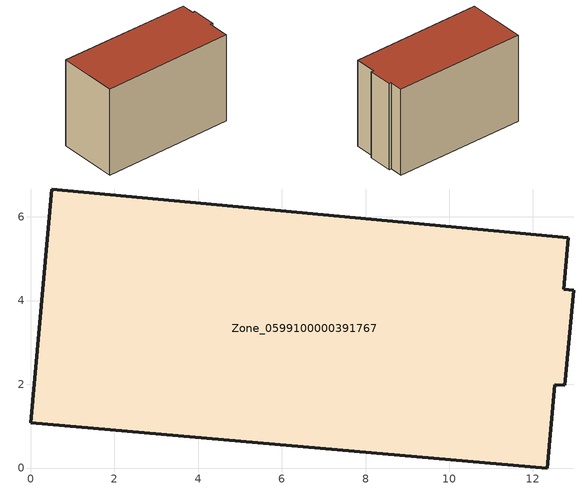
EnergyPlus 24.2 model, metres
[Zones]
Zone_0599100000391767
 floor ground (C_G): 0,1.08 0.51,6.67 12.85,5.5 12.74,4.27 12.98,4.25 12.76,1.97 12.52,1.99 12.35,0 z0
 wall outside (C_F): 0.51,6.67 0,1.08 12.35,0 12.52,1.99 12.76,1.97 12.98,4.25 12.74,4.27 12.85,5.5 0.51,6.67 z0:8.45
 roof outside (C_R): 12.85,5.5 0.51,6.67 0,1.08 12.35,0 12.52,1.99 12.76,1.97 12.98,4.25 12.74,4.27 z8.45
[BUILDING]
Pand.0599100000391767: North Axis=0; Terrain=City; Loads Convergence Tolerance Value=0.04; Temperature Convergence Tolerance Value=0.4; Solar Distribution=FullExterior; Maximum Number of Warmup Days=25; Minimum Number of Warmup Days=1
[Site:Location]
Rotterdam.The.Hague.AP_ZH_NLD Design_Conditions: Latitude=51.96; Longitude=4.45; Time Zone=1; Elevation=-4.5
[SITE:GROUNDTEMPERATURE:BUILDINGSURFACE]
18, 18, 18, 18, 18, 18, 18, 18, 18, 18, 18, 18
[MATERIAL] Thermal Absorptance=0.9; Solar Absorptance=0.7; Visible Absorptance=0.7
Name | Roughness | Thickness | Conductivity | Density | Specific Heat
G.TI.1992-2005 | MediumSmooth | 0.15 | 0.06 | 540 | 1210
F.TI.1992-2005 | Rough | 0.3 | 0.12 | 1920 | 840
R.TI.1992-2005 | MediumRough | 0.2 | 0.08 | 1500 | 1000
[CONSTRUCTION]
C_G: G.TI.1992-2005
C_F: F.TI.1992-2005
C_R: R.TI.1992-2005
[ZONE]
Zone_0599100000391767: Type=1; Multiplier=1; Ceiling Height=Autocalculate; Volume=Autocalculate; Floor Area=autocalculate; Part of Total Floor Area=Yes
[ZONEINFILTRATION:DESIGNFLOWRATE]
Infil_Zone_0599100000391767: Zone or ZoneList or Space or SpaceList=Zone_0599100000391767; Schedule=AlwaysOn; Design Flow Rate Calculation Method=Flow/Area; Flow Rate per Floor Area=0.0015; Constant Term Coefficient=1; Temperature Term Coefficient=0; Velocity Term Coefficient=0; Velocity Squared Term Coefficient=0
[HVACTEMPLATE:ZONE:IDEALLOADSAIRSYSTEM]
Zone_0599100000391767: Maximum Heating Supply Air Temperature=50; Minimum Cooling Supply Air Temperature=13; Maximum Heating Supply Air Humidity Ratio=0.0156; Minimum Cooling Supply Air Humidity Ratio=0.0077; Heating Limit=NoLimit; Cooling Limit=NoLimit; Dehumidification Control Type=ConstantSensibleHeatRatio; Cooling Sensible Heat Ratio=0.7; Dehumidification Setpoint=60; Humidification Control Type=None; Humidification Setpoint=30; Outdoor Air Method=None; Outdoor Air Flow Rate per Person=0.00944; Outdoor Air Flow Rate per Zone Floor Area=0; Outdoor Air Flow Rate per Zone=0; Demand Controlled Ventilation Type=None; Outdoor Air Economizer Type=NoEconomizer; Heat Recovery Type=None; Sensible Heat Recovery Effectiveness=0.7; Latent Heat Recovery Effectiveness=0.65
[ZONECONTROL:THERMOSTAT]
ThermostatControl_Zone_0599100000391767: Zone or ZoneList=Zone_0599100000391767; Control Type Schedule=DualSetpointControlType; Control 1=Thermostat_Zone_0599100000391767; Temperature Difference Between Cutout And Setpoint=0
[THERMOSTATSETPOINT:DUALSETPOINT]
Thermostat_Zone_0599100000391767: Heating Setpoint Temperature Schedule=HeatingSetpoint_Zone_0599100000391767; Cooling Setpoint Temperature Schedule=CoolingSetpoint_Zone_0599100000391767
[SCHEDULE:COMPACT]
HeatingSetpoint_Zone_0599100000391767: Through: 12/31, For: AllDays, Until: 24:00, 21
CoolingSetpoint_Zone_0599100000391767: Through: 12/31, For: AllDays, Until: 24:00, 24
DualSetpointControlType: Through: 12/31, For: AllDays, Until: 24:00, 4
AlwaysOn: Through: 12/31, For: AllDays, Until: 24:00, 1
